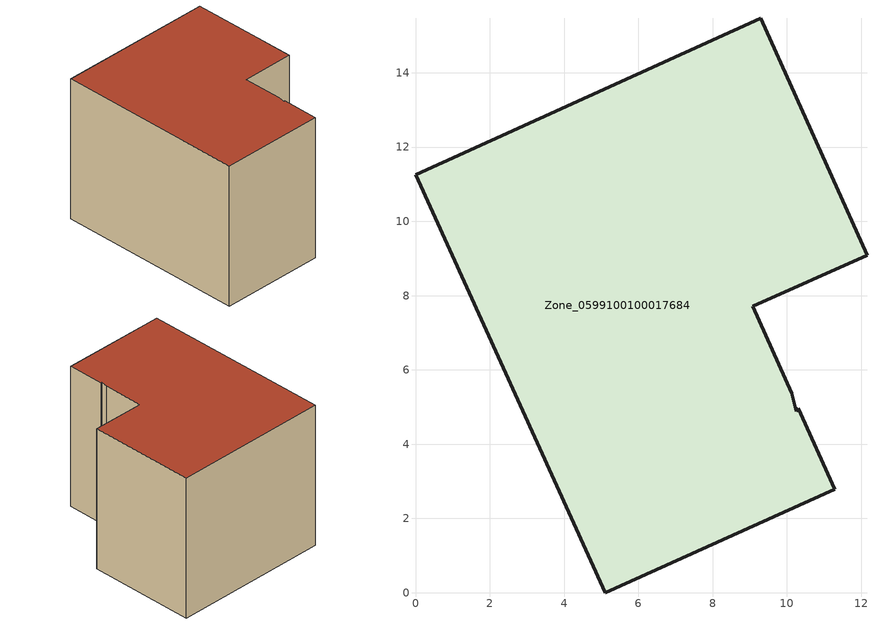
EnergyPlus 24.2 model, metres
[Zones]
Zone_0599100100017684
 floor ground (C_G): 10.13,5.37 10.25,4.88 10.3,4.97 11.29,2.79 5.1,0 0,11.25 9.3,15.47 12.16,9.09 9.07,7.71 z0
 wall outside (C_F): 12.16,9.09 9.3,15.47 0,11.25 5.1,0 11.29,2.79 10.3,4.97 10.25,4.88 10.13,5.37 9.07,7.71 12.16,9.09 z0:9.35
 roof outside (C_R): 10.13,5.37 9.07,7.71 12.16,9.09 9.3,15.47 0,11.25 5.1,0 11.29,2.79 10.3,4.97 10.25,4.88 z9.35
[BUILDING]
Pand.0599100100017684: North Axis=0; Terrain=City; Loads Convergence Tolerance Value=0.04; Temperature Convergence Tolerance Value=0.4; Solar Distribution=FullExterior; Maximum Number of Warmup Days=25; Minimum Number of Warmup Days=1
[Site:Location]
Rotterdam.The.Hague.AP_ZH_NLD Design_Conditions: Latitude=51.96; Longitude=4.45; Time Zone=1; Elevation=-4.5
[SITE:GROUNDTEMPERATURE:BUILDINGSURFACE]
18, 18, 18, 18, 18, 18, 18, 18, 18, 18, 18, 18
[MATERIAL] Thermal Absorptance=0.9; Solar Absorptance=0.7; Visible Absorptance=0.7
Name | Roughness | Thickness | Conductivity | Density | Specific Heat
G.TC.2015-2018 | MediumSmooth | 0.15 | 0.0428571 | 540 | 1210
F.TC.2015-2018 | Rough | 0.3 | 0.0666667 | 1920 | 840
R.TC.2015-2018 | MediumRough | 0.2 | 0.0333333 | 1500 | 1000
[CONSTRUCTION]
C_G: G.TC.2015-2018
C_F: F.TC.2015-2018
C_R: R.TC.2015-2018
[ZONE]
Zone_0599100100017684: Type=1; Multiplier=1; Ceiling Height=Autocalculate; Volume=Autocalculate; Floor Area=autocalculate; Part of Total Floor Area=Yes
[ZONEINFILTRATION:DESIGNFLOWRATE]
Infil_Zone_0599100100017684: Zone or ZoneList or Space or SpaceList=Zone_0599100100017684; Schedule=AlwaysOn; Design Flow Rate Calculation Method=Flow/Area; Flow Rate per Floor Area=0.0015; Constant Term Coefficient=1; Temperature Term Coefficient=0; Velocity Term Coefficient=0; Velocity Squared Term Coefficient=0
[HVACTEMPLATE:ZONE:IDEALLOADSAIRSYSTEM]
Zone_0599100100017684: Maximum Heating Supply Air Temperature=50; Minimum Cooling Supply Air Temperature=13; Maximum Heating Supply Air Humidity Ratio=0.0156; Minimum Cooling Supply Air Humidity Ratio=0.0077; Heating Limit=NoLimit; Cooling Limit=NoLimit; Dehumidification Control Type=ConstantSensibleHeatRatio; Cooling Sensible Heat Ratio=0.7; Dehumidification Setpoint=60; Humidification Control Type=None; Humidification Setpoint=30; Outdoor Air Method=None; Outdoor Air Flow Rate per Person=0.00944; Outdoor Air Flow Rate per Zone Floor Area=0; Outdoor Air Flow Rate per Zone=0; Demand Controlled Ventilation Type=None; Outdoor Air Economizer Type=NoEconomizer; Heat Recovery Type=None; Sensible Heat Recovery Effectiveness=0.7; Latent Heat Recovery Effectiveness=0.65
[ZONECONTROL:THERMOSTAT]
ThermostatControl_Zone_0599100100017684: Zone or ZoneList=Zone_0599100100017684; Control Type Schedule=DualSetpointControlType; Control 1=Thermostat_Zone_0599100100017684; Temperature Difference Between Cutout And Setpoint=0
[THERMOSTATSETPOINT:DUALSETPOINT]
Thermostat_Zone_0599100100017684: Heating Setpoint Temperature Schedule=HeatingSetpoint_Zone_0599100100017684; Cooling Setpoint Temperature Schedule=CoolingSetpoint_Zone_0599100100017684
[SCHEDULE:COMPACT]
HeatingSetpoint_Zone_0599100100017684: Through: 12/31, For: AllDays, Until: 24:00, 21
CoolingSetpoint_Zone_0599100100017684: Through: 12/31, For: AllDays, Until: 24:00, 24
DualSetpointControlType: Through: 12/31, For: AllDays, Until: 24:00, 4
AlwaysOn: Through: 12/31, For: AllDays, Until: 24:00, 1
